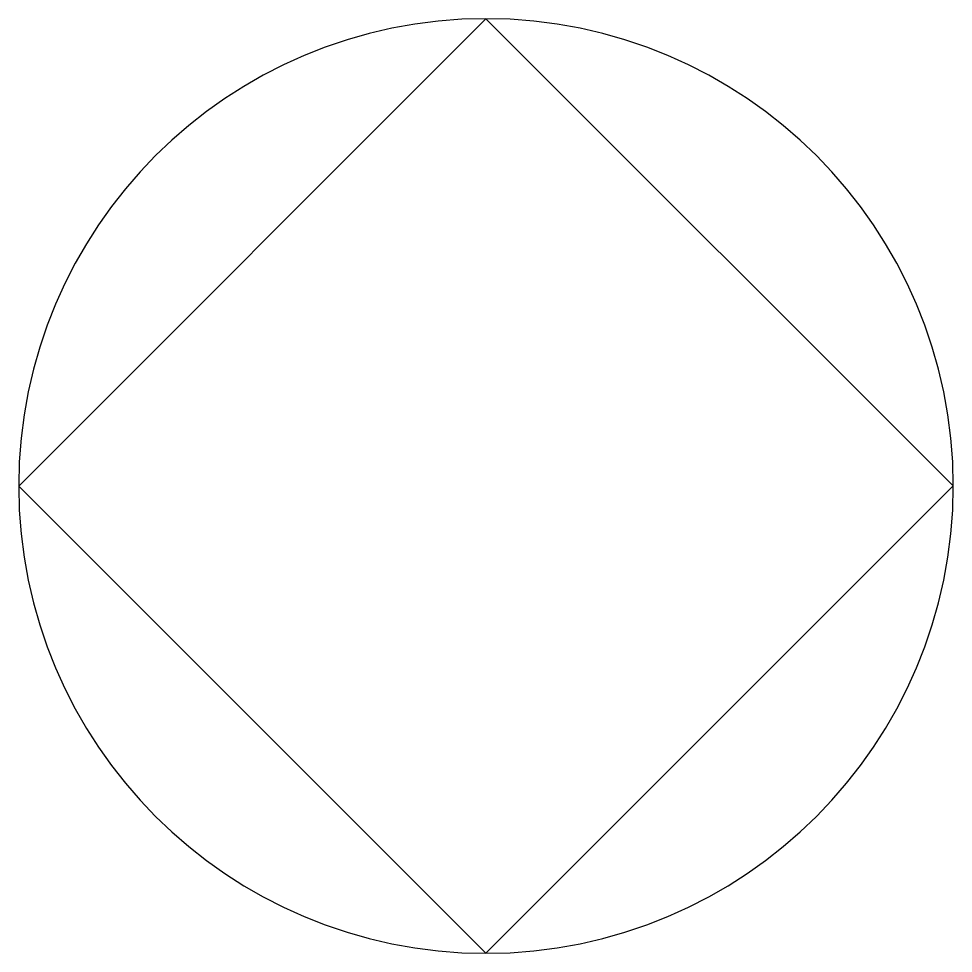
# Model space of a CAD drawing. Header units: inches. Extents: x 5 to 589, y -420 to -5.
# Drawn here: x 138.0331 to 138.3331, y -95.2542 to -94.9542 of the extents above; entities that cross this region are included whole.
import ezdxf

# ---------------------------------------------------------------- set-up
doc = ezdxf.new("R2010")
doc.units = ezdxf.units.IN
doc.header["$MEASUREMENT"] = 0

msp = doc.modelspace()

# ---------------------------------------------------------------- linework, layer by layer
at = {"color": 18, "true_color": 0x000000}
for p, q in [((138.18308, -94.95424), (138.03308, -95.10425)), ((138.33308, -95.10424), (138.18308, -94.95424)), ((138.03308, -95.10425), (138.18308, -95.25424)), ((138.18308, -95.25424), (138.33308, -95.10424))]:
    msp.add_line(p, q, dxfattribs=at)
for centre, start, end in [((138.18308, -95.10424), 90, 180), ((138.18308, -95.10424), 0, 90), ((138.18308, -95.10425), 180, 270), ((138.18308, -95.10425), 270, 0)]:
    msp.add_arc(centre, 0.15, start, end, dxfattribs=at)

doc.saveas('drawing.dxf')
